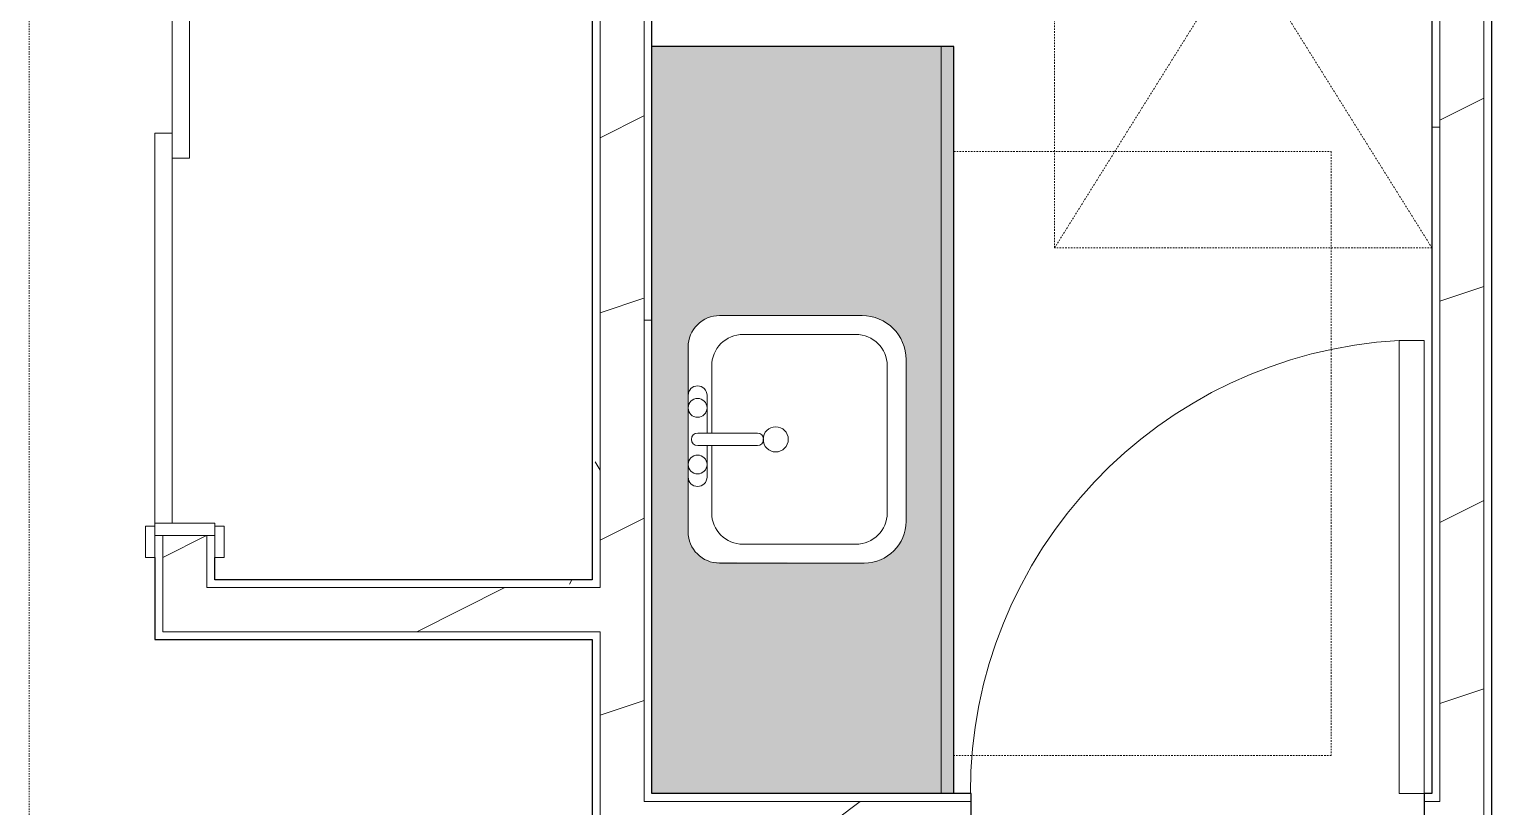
# Model space of a CAD drawing. Header units: inches. Extents: x -10205 to 13964, y -460 to 30702.
# Drawn here: x -3673.5 to -3557.3, y 11957.5 to 12019.3 of the extents above; entities that cross this region are included whole.
import ezdxf

# ---------------------------------------------------------------- set-up
doc = ezdxf.new("R2010")
doc.units = ezdxf.units.IN
doc.header["$MEASUREMENT"] = 0
doc.linetypes.add('Dash 1_16_', pattern=[0.125, 0.0625, -0.0625])
doc.linetypes.add('Hidden 1_8_', pattern=[0.1875, 0.125, -0.0625])
for name, color, linetype, lineweight in [('0-1', 7, 'Continuous', 5), ('0-4', 7, 'Continuous', 9), ('A-DETL-HDLN-1', 7, 'Hidden 1_8_', 9), ('A-DOOR-3', 7, 'Continuous', 9), ('A-DOOR-4', 250, 'Continuous', 13), ('A-DOOR-FRAM-2', 250, 'Continuous', 13), ('A-WALL-5', 130, 'Continuous', 25), ('A-WALL-6', 7, 'Continuous', 9), ('A-WALL-PATT-3', 7, 'Continuous', 9), ('A-WALL-PATT-4', 8, 'Continuous', 9), ('I-FURN-HDLN-2', 254, 'Dash 1_16_', 9), ('P-SANR-FIXT-5', 7, 'Continuous', 9), ('Q-CASE-2', 254, 'Continuous', 9), ('Q-CASE-5', 130, 'Continuous', 25), ('Q-CASE-6', 7, 'Continuous', 9)]:
    doc.layers.add(name, color=color, linetype=linetype, lineweight=lineweight)
pattern_1 = [(216.87, (12.795, 31.987), (95.9612857, 63.9749714), [15.994, -143.942]), (206.565, (31.987, 22.391), (-31.986981, -31.986924), [35.763, -35.763]), (198.435, (31.987, 6.397), (-63.974746, -31.987128), [20.231, -80.922])]
pattern_2 = [(0, (0, 0), (61.44, 15.36), [2.534, -43.546, 2.534, -43.546, -245.76]), (0, (0, 0), (61.44, 15.36), [-92.16, 2.534, -89.626, 2.534, -43.546, -107.52]), (0, (0, 0), (61.44, 15.36), [-230.4, 2.534, -28.186, 2.534, -74.266]), (120, (23.04, 7.68), (-44.02215, 45.5286), [2.534, -43.546, 2.534, -43.546, -245.76]), (120, (23.04, 7.68), (-44.02215, 45.5286), [-92.16, 2.534, -89.626, 2.534, -43.546, -107.52]), (120, (23.04, 7.68), (-44.02215, 45.5286), [-230.4, 2.534, -28.186, 2.534, -74.266]), (240, (30.72, 38.4), (-17.41785, -60.8886), [2.534, -43.546, 2.534, -43.546, -245.76]), (240, (30.72, 38.4), (-17.41785, -60.8886), [-92.16, 2.534, -89.626, 2.534, -43.546, -107.52]), (240, (30.72, 38.4), (-17.41785, -60.8886), [-230.4, 2.534, -28.186, 2.534, -74.266])]

# ---------------------------------------------------------------- blocks, each defined once
blk = doc.blocks.new('Bed-Standard - King 78_ x 80_-1242963-SITE PLAN - CAD FILE')
at = {"layer": 'I-FURN-HDLN-2'}
blk.add_line((-64.31, 38.2), (-64.31, -77.8), dxfattribs=at)
blk = doc.blocks.new('FOLDING_SLIDING CLOSET - 60_ x 80_-1372877-SITE PLAN - CAD FILE')
at = {"layer": 'A-DOOR-3'}
for p, q in [((-30.25, 3), (-32.75, 3)), ((-32.75, 3), (-32.75, 2.25)), ((-30.25, 2.25), (-30.25, 3)), ((32.75, 3), (30.25, 3)), ((30.25, 3), (30.25, 2.25)), ((32.75, 2.25), (32.75, 3)), ((-32.75, 2.25), (-30.25, 2.25)), ((30.25, 2.25), (32.75, 2.25)), ((-30.25, -2.5), (-32.75, -2.5)), ((-32.75, -2.5), (-32.75, -3.25)), ((-32.75, -3.25), (-30.25, -3.25)), ((-30.25, -3.25), (-30.25, -2.5)), ((32.75, -2.5), (30.25, -2.5)), ((30.25, -2.5), (30.25, -3.25)), ((30.25, -3.25), (32.75, -3.25)), ((32.75, -3.25), (32.75, -2.5))]:
    blk.add_line(p, q, dxfattribs=at)
at = {"layer": 'A-DOOR-4'}
for p, q in [((1, 2.25), (-30, 2.25)), ((-30, 2.25), (-30, 0.87)), ((1, 0.87), (1, 2.25)), ((-30, 0.87), (1, 0.87)), ((30, 0.87), (-1, 0.87)), ((-1, 0.87), (-1, -0.5)), ((30, -0.5), (30, 0.87)), ((-1, -0.5), (30, -0.5))]:
    blk.add_line(p, q, dxfattribs=at)
at = {"layer": 'A-DOOR-FRAM-2'}
for p, q in [((-30, 2.25), (-31, 2.25)), ((-31, 2.25), (-31, -2.5)), ((-30, -2.5), (-30, 2.25)), ((30, 2.25), (30, -2.5)), ((31, 2.25), (30, 2.25)), ((31, -2.5), (31, 2.25)), ((-31, -2.5), (-30, -2.5)), ((30, -2.5), (31, -2.5))]:
    blk.add_line(p, q, dxfattribs=at)
blk = doc.blocks.new('M_Sink Vanity-Square - 500 x 440mm-1372835-SITE PLAN - CAD FILE')
at = {"layer": 'P-SANR-FIXT-5'}
for p, q in [((-5.72, 10.23), (7.14, 10.23)), ((-5.72, 10.23), (7.14, 10.23)), ((-5.22, 8.73), (6.46, 8.73)), ((-9.22, -4.59), (-9.22, 6.73)), ((-9.22, -4.59), (-9.22, 6.73)), ((-7.72, -2.72), (-7.72, 6.23)), ((8.96, 6.23), (8.96, -2.72)), ((10.46, 6.91), (10.46, -4.59)), ((10.46, 6.91), (10.46, -4.59)), ((0.12, -6.33), (0.12, -1.59)), ((1.12, -6.33), (1.12, -1.59)), ((0.12, -5.22), (-5.22, -5.22)), ((-2.88, -5.59), (0.12, -5.59)), ((6.46, -5.22), (1.12, -5.22)), ((1.12, -5.59), (3.62, -5.59)), ((7.96, -7.09), (-6.72, -7.09)), ((7.96, -7.09), (-6.72, -7.09)), ((3.62, -7.09), (-2.88, -7.09))]:
    blk.add_line(p, q, dxfattribs=at)
for centre, radius, start, end in [((-5.72, 6.73), 3.5, 90, 180), ((-5.72, 6.73), 3.5, 90, 180), ((7.14, 6.91), 3.32, 0, 90), ((7.14, 6.91), 3.32, 360, 90), ((-5.22, 6.23), 2.5, 90, 180), ((6.46, 6.23), 2.5, 360, 90), ((0.62, -0.13), 1, 360, 180), ((0.62, -0.13), 1, 180, 0), ((0.62, -1.59), 0.5, 360, 180), ((-5.22, -2.72), 2.5, 180, 270), ((6.46, -2.72), 2.5, 270, 360), ((-6.72, -4.59), 2.5, 180, 270), ((-6.72, -4.59), 2.5, 180, 270), ((7.96, -4.59), 2.5, 270, 0), ((7.96, -4.59), 2.5, 270, 0), ((-2.88, -6.34), 0.75, 90, 270), ((-1.88, -6.34), 0.75, 360, 180), ((2.62, -6.34), 0.75, 0, 180), ((3.62, -6.34), 0.75, 270, 90), ((-1.88, -6.34), 0.75, 180, 0), ((0.62, -6.33), 0.5, 180, 0), ((2.62, -6.34), 0.75, 180, 0)]:
    blk.add_arc(centre, radius, start, end, dxfattribs=at)
blk = doc.blocks.new('OD_CW_Base Cabinet - OD_CW_Base Cabinet-1372836-SITE PLAN - CAD FILE')
at = {"layer": 'Q-CASE-2'}
h = blk.add_hatch(color=256, dxfattribs=at)
h.paths.add_polyline_path([(2.61, 1), (61.99, 1), (61.99, 24), (2.61, 24), (2.61, 3.8)], flags=0)
h.paths.add_polyline_path([(24.25, 3.8), (23.39, 3.92), (22.59, 4.25), (21.9, 4.77), (21.37, 5.46), (21.04, 6.26), (20.93, 7.12), (21.01, 19.27), (21.26, 19.88), (21.66, 20.39), (22.18, 20.79), (22.78, 21.04), (23.43, 21.13), (38.76, 21.04), (39.36, 20.79), (39.88, 20.39), (40.28, 19.88), (40.53, 19.27), (40.61, 18.63), (40.61, 7.3), (40.49, 6.4), (40.14, 5.55), (39.59, 4.83), (38.86, 4.27), (38.02, 3.92), (37.11, 3.8)], flags=0)
blk.add_hatch(color=256, dxfattribs=at).paths.add_polyline_path([(60.47, 0), (61.99, 0), (61.99, 1), (2.61, 1), (2.61, 0)], flags=0)
at = {"layer": 'Q-CASE-5'}
for p, q in [((61.99, 0), (61.99, 24)), ((2.61, 0), (61.99, 0))]:
    blk.add_line(p, q, dxfattribs=at)
at = {"layer": 'Q-CASE-6'}
for p, q in [((61.99, 24), (61.99, 1)), ((2.61, 1), (61.99, 1)), ((61.99, 1), (2.61, 1)), ((61.99, 0), (2.61, 0)), ((61.99, 1), (61.99, 0))]:
    blk.add_line(p, q, dxfattribs=at)
blk = doc.blocks.new('Single-Flush - 36_ x 84_-1372839-SITE PLAN - CAD FILE')
at = {"layer": 'A-DOOR-3'}
blk.add_arc((18, 2.37), 36.07, 93.1789, 180, dxfattribs=at)
at = {"layer": 'A-DOOR-4'}
for p, q in [((16, 2.37), (16, 38.39)), ((18, 38.39), (16, 38.39)), ((18, 2.37), (18, 38.39)), ((18, 2.37), (16, 2.37))]:
    blk.add_line(p, q, dxfattribs=at)
blk = doc.blocks.new('1750 Ox - Unit Layouts_rvt-1-SITE PLAN - CAD FILE')
at = {"layer": 'A-WALL-PATT-3'}
h = blk.add_hatch(dxfattribs=at)
h.set_pattern_fill('FP_2', color=256, style=0, pattern_type=2)
h.set_pattern_definition(pattern_2)
h.paths.add_polyline_path([(-3628.13, 11912.58), (-3628.13, 11916.83), (-3628.76, 11916.83), (-3628.76, 11912.58)], flags=0)
h.paths.add_polyline_path([(-3628.13, 11952.83), (-3628.13, 11971.45), (-3628.76, 11971.45), (-3628.76, 11952.83)], flags=0)
h.paths.add_polyline_path([(-3628.13, 11974.95), (-3628.14, 12079.96), (-3628.76, 12079.96), (-3628.76, 11974.95)], flags=0)
h = blk.add_hatch(dxfattribs=at)
h.set_pattern_fill('FP_2', color=256, style=0, pattern_type=2)
h.set_pattern_definition(pattern_2)
h.paths.add_polyline_path([(-3624.63, 11908.45), (-3624.01, 11908.45), (-3624.01, 11916.83), (-3624.63, 11916.83), (-3624.63, 11909.08)], flags=0)
h.paths.add_polyline_path([(-3624.01, 11952.83), (-3624.01, 11954.46), (-3624.63, 11954.38), (-3624.63, 11952.83)], flags=0)
h.paths.add_polyline_path([(-3624.63, 11957.96), (-3624.01, 11957.96), (-3624.01, 12079.96), (-3624.63, 12079.96), (-3624.63, 12023.09)], flags=0)
h = blk.add_hatch(dxfattribs=at)
h.set_pattern_fill('FP_2', color=256, style=0, pattern_type=2)
h.set_pattern_definition(pattern_2)
h.paths.add_polyline_path([(-3561.38, 11817.21), (-3561.38, 11828.21), (-3562.01, 11828.21), (-3562.01, 11817.21)], flags=0)
h.paths.add_polyline_path([(-3561.38, 11878.21), (-3561.38, 11891.6), (-3562.01, 11891.6), (-3562.01, 11878.21)], flags=0)
h.paths.add_polyline_path([(-3561.38, 11927.6), (-3561.38, 11954.46), (-3562.01, 11954.46), (-3562.01, 11927.6)], flags=0)
h.paths.add_polyline_path([(-3561.38, 11957.96), (-3561.38, 12079.96), (-3562.01, 12079.96), (-3562.01, 11957.96)], flags=0)
h = blk.add_hatch(dxfattribs=at)
h.set_pattern_fill('FP_2', color=256, style=0, pattern_type=2)
h.set_pattern_definition(pattern_2)
h.paths.add_polyline_path([(-3628.76, 11974.95), (-3628.76, 11975.58), (-3658.76, 11975.58), (-3658.76, 11974.95)], flags=0)
at = {"layer": 'A-WALL-PATT-4'}
h = blk.add_hatch(dxfattribs=at)
h.set_pattern_fill('FP_4', color=256, style=0, pattern_type=2)
h.set_pattern_definition(pattern_1)
h.paths.add_polyline_path([(-3659.38, 11971.45), (-3659.38, 11979.09), (-3662.88, 11979.09), (-3662.88, 11971.45)], flags=0)
h.paths.add_polyline_path([(-3662.88, 12041.09), (-3659.38, 12041.09), (-3659.38, 12080.59), (-3662.88, 12080.59), (-3662.88, 12041.45)], flags=0)
h = blk.add_hatch(dxfattribs=at)
h.set_pattern_fill('FP_4', color=256, style=0, pattern_type=2)
h.set_pattern_definition(pattern_1)
h.paths.add_polyline_path([(-3624.63, 11909.08), (-3624.63, 11916.83), (-3628.13, 11916.83), (-3628.13, 11909.08), (-3625.02, 11909.08)], flags=0)
h.paths.add_polyline_path([(-3628.13, 11952.83), (-3624.63, 11952.83), (-3624.67, 12080.59), (-3628.13, 12080.59), (-3628.13, 11957.96)], flags=0)
h = blk.add_hatch(dxfattribs=at)
h.set_pattern_fill('FP_4', color=256, style=0, pattern_type=2)
h.set_pattern_definition(pattern_1)
h.paths.add_polyline_path([(-3561.38, 11820.71), (-3557.88, 11820.71), (-3557.88, 11828.21), (-3561.38, 11828.21), (-3561.38, 11821.34)], flags=0)
h.paths.add_polyline_path([(-3561.38, 11878.21), (-3557.88, 11878.21), (-3557.88, 11891.6), (-3561.38, 11891.6), (-3561.38, 11885.71)], flags=0)
h.paths.add_polyline_path([(-3557.88, 11927.6), (-3557.88, 12079.96), (-3561.38, 12079.96), (-3561.38, 11927.6)], flags=0)
h = blk.add_hatch(dxfattribs=at)
h.set_pattern_fill('FP_4', color=256, style=0, pattern_type=2)
h.set_pattern_definition(pattern_1)
h.paths.add_polyline_path([(-3628.13, 11971.45), (-3628.13, 11974.95), (-3659.38, 11974.95), (-3659.38, 11971.45), (-3628.76, 11971.45)], flags=0)
h = blk.add_hatch(dxfattribs=at)
h.set_pattern_fill('FP_4', color=256, style=0, pattern_type=2)
h.set_pattern_definition(pattern_1)
h.paths.add_polyline_path([(-3561.38, 11954.46), (-3561.38, 11957.96), (-3562.63, 11957.96), (-3562.63, 11954.46), (-3562.01, 11954.46)], flags=0)
h.paths.add_polyline_path([(-3598.63, 11954.46), (-3598.63, 11957.96), (-3624.63, 11957.95), (-3624.63, 11954.46), (-3601.01, 11954.46)], flags=0)
at = {"layer": 'A-DETL-HDLN-1'}
for p, q in [((-3592.01, 12001.96), (-3592.01, 12049.96)), ((-3592.01, 12001.96), (-3562.01, 12049.96)), ((-3592.01, 12049.96), (-3562.01, 12001.96)), ((-3600.01, 12009.62), (-3570.01, 12009.62)), ((-3570.01, 12009.62), (-3570.01, 11961.62)), ((-3562.01, 12001.96), (-3592.01, 12001.96)), ((-3570.01, 11961.62), (-3600.01, 11961.62))]:
    blk.add_line(p, q, dxfattribs=at)
at = {"layer": 'A-WALL-5'}
for p, q in [((-3628.76, 12081.69), (-3628.76, 11975.58)), ((-3624.01, 11958.59), (-3624.01, 12081.69)), ((-3562.01, 12079.96), (-3562.01, 11958.59)), ((-3557.26, 11927.6), (-3557.26, 12079.96)), ((-3663.51, 11977.34), (-3663.51, 11970.83)), ((-3658.76, 11975.58), (-3658.76, 11977.34)), ((-3628.76, 11975.58), (-3658.76, 11975.58)), ((-3663.51, 11970.83), (-3662.88, 11970.83)), ((-3662.88, 11970.83), (-3658.76, 11970.83)), ((-3658.76, 11970.83), (-3628.76, 11970.83)), ((-3628.76, 11970.83), (-3628.76, 11952.83)), ((-3598.63, 11958.59), (-3624.01, 11958.59)), ((-3598.63, 11953.84), (-3598.63, 11958.59)), ((-3562.01, 11958.59), (-3562.63, 11958.59)), ((-3562.63, 11958.59), (-3562.63, 11953.84))]:
    blk.add_line(p, q, dxfattribs=at)
at = {"layer": 'A-WALL-6'}
for p, q in [((-3628.13, 11974.95), (-3628.13, 12081.69)), ((-3624.63, 11957.96), (-3624.63, 12081.69)), ((-3561.38, 12079.96), (-3561.38, 11957.96)), ((-3557.88, 12079.96), (-3557.88, 11927.6)), ((-3662.88, 11971.45), (-3662.88, 11979.09)), ((-3659.38, 11974.95), (-3659.38, 11979.09)), ((-3658.76, 11974.95), (-3659.38, 11974.95)), ((-3628.76, 11974.95), (-3658.76, 11974.95)), ((-3628.13, 11974.95), (-3628.76, 11974.95)), ((-3659.38, 11971.45), (-3662.88, 11971.45)), ((-3658.76, 11971.45), (-3659.38, 11971.45)), ((-3628.76, 11971.45), (-3658.76, 11971.45)), ((-3628.13, 11971.45), (-3628.76, 11971.45)), ((-3628.13, 11952.83), (-3628.13, 11971.45)), ((-3624.01, 11957.96), (-3624.63, 11957.96)), ((-3624.63, 11957.96), (-3624.01, 11957.96)), ((-3624.01, 11957.96), (-3598.63, 11957.96)), ((-3562.63, 11957.96), (-3562.01, 11957.96)), ((-3562.01, 11957.96), (-3561.38, 11957.96))]:
    blk.add_line(p, q, dxfattribs=at)
at = {"layer": '0-4'}
for name, p, rotation in [('FOLDING_SLIDING CLOSET - 60_ x 80_-1372877-SITE PLAN - CAD FILE', (-3661.26, 12010.09), 89.99999999999741), ('Bed-Standard - King 78_ x 80_-1242963-SITE PLAN - CAD FILE', (-3737.81, 11954.1), 180), ('OD_CW_Base Cabinet - OD_CW_Base Cabinet-1372836-SITE PLAN - CAD FILE', (-3600.01, 11955.98), 89.99999999999531), ('M_Sink Vanity-Square - 500 x 440mm-1372835-SITE PLAN - CAD FILE', (-3614.04, 11987.36), 269.9999999999955)]:
    blk.add_blockref(name, p, dxfattribs=dict(at, rotation=rotation))
blk.add_blockref('Single-Flush - 36_ x 84_-1372839-SITE PLAN - CAD FILE', (-3580.63, 11956.21), dxfattribs=at)

msp = doc.modelspace()

# ---------------------------------------------------------------- block references
at = {"layer": '0-1'}
msp.add_blockref('1750 Ox - Unit Layouts_rvt-1-SITE PLAN - CAD FILE', (0, 0), dxfattribs=at)

doc.saveas('drawing.dxf')
